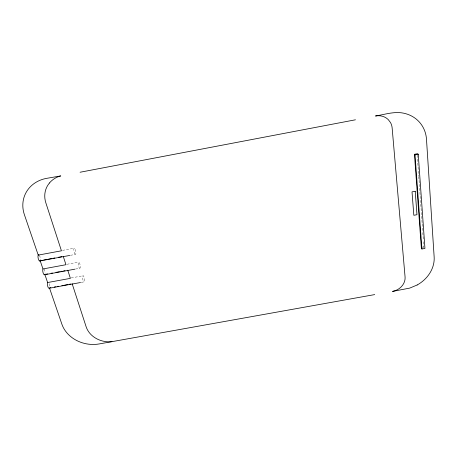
<?xml version="1.0" encoding="UTF-8"?>
<svg xmlns="http://www.w3.org/2000/svg" width="457" height="457" viewBox="0 0 457 457"><rect width="100%" height="100%" fill="white"/><g stroke="black" fill="none" stroke-linecap="round" stroke-linejoin="round"><path stroke-width="0.34" stroke-dasharray="2.29 1.71" d="M62.512 250.385L74.405 248.185M70.458 255.309L75.359 254.4A3.17 0.891 79.2 0 0 75.451 249.922A3.17 0.891 79.2 0 0 73.823 249.556A3.17 0.891 79.2 0 0 75.359 254.4M67.013 264.272L78.793 262.101M75.582 269.036L79.746 268.27A3.136 0.874 79.6 0 0 79.815 263.769A3.136 0.874 79.6 0 0 78.238 263.518A3.136 0.874 79.6 0 0 79.746 268.27M71.195 277.93L83.1 275.748M81.243 282.386L84.048 281.878A3.108 0.857 79.9 0 0 84.094 277.348A3.108 0.857 79.9 0 0 82.568 277.21A3.108 0.857 79.9 0 0 84.048 281.878M422.616 247.077L423.822 246.86L423.359 240.468M422.571 247.974L423.776 247.757M417.235 155.237L418.715 175.836M418.766 176.545L419.28 183.651M419.332 184.36L421.011 207.798M421.063 208.506L421.577 215.613M421.628 216.321L422.137 223.422M422.188 224.136L422.748 231.945M422.799 232.653L423.313 239.759M49.219 283.757A3.102 1.023 80 0 1 49.676 286.807M44.055 269.093A3.13 1.04 79.6 0 1 45.072 273.337M39.342 255.309A3.165 1.063 79.1 0 1 40.376 259.61"/><path stroke-width="0.69" d="M80.078 172.243L355.46 119.797M414.448 154.289L417.658 153.689L418.241 154.272L424.941 248.437L421.92 248.985L421.365 248.197L414.448 154.289L415.019 154.877L421.92 248.985M415.019 154.877L418.241 154.272M40.839 260.547L42.238 260.284M43.644 260.027L47.145 259.382M48.545 259.119L52.052 258.473M53.452 258.216L54.851 257.954M58.353 257.308L61.861 256.663M39.645 260.998L69.761 255.44M38.725 254.789A3.165 1.063 79.1 0 0 38.228 258.508A3.165 1.063 79.1 0 0 40.142 260.673L42.975 268.956L65.962 264.717L63.26 256.406M46.231 274.166L47.619 273.909M51.093 273.275L52.481 273.018M55.948 272.378L59.421 271.738M60.81 271.487L62.198 271.23M63.586 270.972L64.974 270.721M44.369 274.777L74.891 269.167M80.541 282.517L49.002 288.287A3.102 1.023 80 0 1 47.648 285.962A3.102 1.023 80 0 1 47.625 282.54L70.401 278.364L67.75 270.207M50.836 287.653L49.459 287.904L61.895 324.219A30.693 25.843 11 0 0 99.255 343.927L374.717 294.594M54.274 287.025L55.651 286.773M57.022 286.522L58.399 286.265M61.838 285.636L63.215 285.385M64.591 285.134L68.024 284.505M69.401 284.254L70.778 284.003M111.976 341.647L110.857 341.785A22.724 19.188 9.2 0 1 86.133 326.755L72.155 283.751M47.625 282.54L44.843 274.423A3.13 1.04 79.6 0 1 43.204 273.126A3.13 1.04 79.6 0 1 42.975 268.956M49.419 183.011L47.677 185.439A25.324 22.524 23.8 0 0 45.843 202.828L61.438 250.802L38.228 255.103L24.404 214.71A33.744 29.682 23.5 0 1 46.368 178.396L60.752 175.922L59.541 176.231A25.324 22.524 23.8 0 0 49.419 183.011M417.19 284.974L409.763 288.093L392.517 291.406A14.047 11.899 -22.7 0 0 405.079 277.051L392.146 127.994A15.892 14.367 -40 0 0 390.489 122.539L388.199 119.545A15.892 14.367 -40 0 0 375.483 115.987C384.777 114.553 394.208 111.16 403.691 113.193A34.521 30.813 -38.2 0 1 426.484 139.248L434.15 256.965A31.419 26.695 -25 0 1 417.19 284.974M415.224 191.266L412.02 191.86L413.825 215.287L416.978 214.71L415.224 191.266"/></g></svg>
